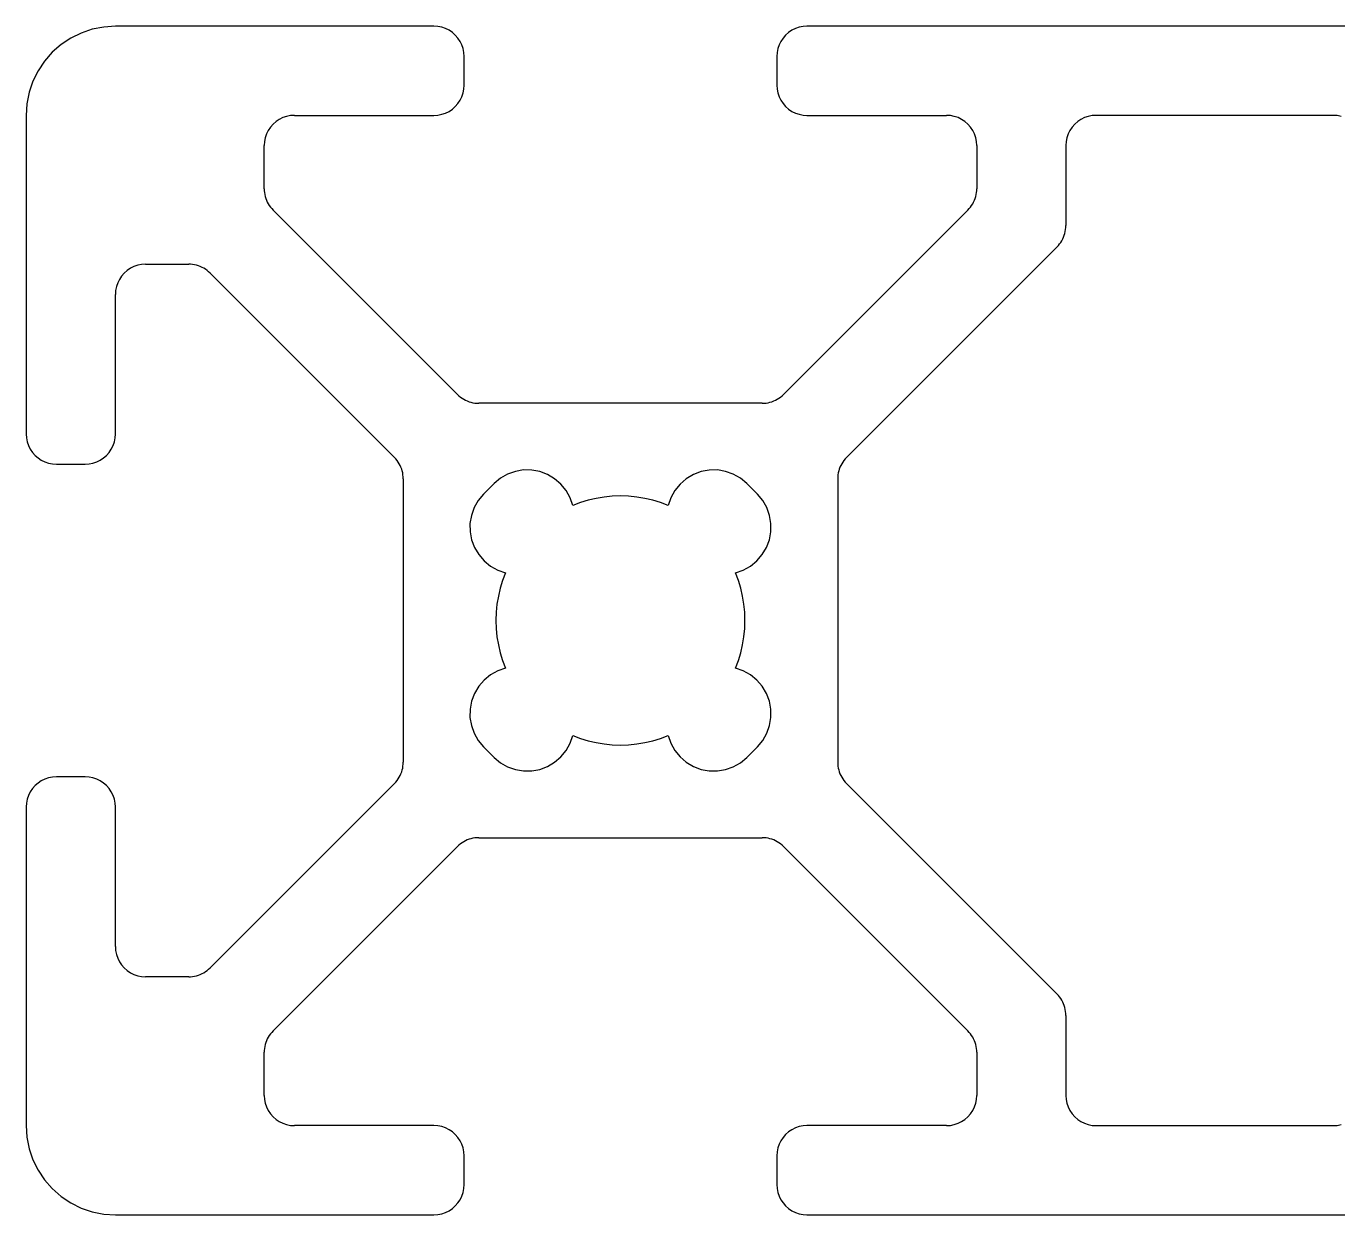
# Model space of a CAD drawing. Header units: millimetres. Extents: x 278 to 1158, y 380 to 680.
# Drawn here: x 1018.04 to 1040.11, y 633.33 to 653.33 of the extents above; entities that cross this region are included whole.
import ezdxf

# ---------------------------------------------------------------- set-up
doc = ezdxf.new("R2010")
doc.units = ezdxf.units.MM
doc.layers.add('paliglinija', color=3, linetype='Continuous')

# ---------------------------------------------------------------- blocks, each defined once
blk = doc.blocks.new('20x40')
for p, q in [((890.911, 644.929), (890.735, 644.842)), ((891.097, 644.992), (890.911, 644.929)), ((891.289, 645.03), (891.097, 644.992)), ((891.485, 645.043), (891.289, 645.03)), ((896.847, 645.043), (891.485, 645.043)), ((896.913, 645.039), (896.847, 645.043)), ((896.978, 645.026), (896.913, 645.039)), ((897.041, 645.005), (896.978, 645.026)), ((897.101, 644.975), (897.041, 645.005)), ((897.156, 644.938), (897.101, 644.975)), ((897.206, 644.894), (897.156, 644.938)), ((897.25, 644.845), (897.206, 644.894)), ((902.764, 644.894), (902.72, 644.845)), ((902.814, 644.938), (902.764, 644.894)), ((902.869, 644.975), (902.814, 644.938)), ((902.928, 645.005), (902.869, 644.975)), ((902.991, 645.026), (902.928, 645.005)), ((903.057, 645.039), (902.991, 645.026)), ((903.123, 645.043), (903.057, 645.039)), ((916.847, 645.043), (903.123, 645.043)), ((890.572, 644.733), (890.424, 644.604)), ((890.735, 644.842), (890.572, 644.733)), ((897.287, 644.789), (897.25, 644.845)), ((897.316, 644.73), (897.287, 644.789)), ((897.338, 644.667), (897.316, 644.73)), ((902.654, 644.73), (902.632, 644.667)), ((902.683, 644.789), (902.654, 644.73)), ((902.72, 644.845), (902.683, 644.789)), ((890.295, 644.456), (890.186, 644.293)), ((890.424, 644.604), (890.295, 644.456)), ((897.35, 644.602), (897.338, 644.667)), ((897.355, 644.535), (897.35, 644.602)), ((897.355, 644.051), (897.355, 644.535)), ((902.619, 644.602), (902.615, 644.535)), ((902.615, 644.535), (902.615, 644.051)), ((902.632, 644.667), (902.619, 644.602)), ((890.186, 644.293), (890.099, 644.117)), ((890.099, 644.117), (890.036, 643.931)), ((897.35, 643.985), (897.355, 644.051)), ((902.615, 644.051), (902.619, 643.985)), ((890.036, 643.931), (889.998, 643.739)), ((897.25, 643.742), (897.287, 643.797)), ((897.287, 643.797), (897.316, 643.857)), ((897.316, 643.857), (897.338, 643.92)), ((897.338, 643.92), (897.35, 643.985)), ((902.619, 643.985), (902.632, 643.92)), ((902.632, 643.92), (902.654, 643.857)), ((902.654, 643.857), (902.683, 643.797)), ((902.683, 643.797), (902.72, 643.742)), ((889.998, 643.739), (889.985, 643.543)), ((896.978, 643.561), (897.041, 643.582)), ((897.041, 643.582), (897.101, 643.611)), ((897.101, 643.611), (897.156, 643.648)), ((897.156, 643.648), (897.206, 643.692)), ((897.206, 643.692), (897.25, 643.742)), ((902.72, 643.742), (902.764, 643.692)), ((902.764, 643.692), (902.814, 643.648)), ((902.814, 643.648), (902.869, 643.611)), ((902.869, 643.611), (902.928, 643.582)), ((902.928, 643.582), (902.991, 643.561)), ((889.985, 643.543), (889.985, 638.181)), ((894.139, 643.394), (894.095, 643.345)), ((894.189, 643.438), (894.139, 643.394)), ((894.244, 643.475), (894.189, 643.438)), ((894.303, 643.505), (894.244, 643.475)), ((894.366, 643.526), (894.303, 643.505)), ((894.432, 643.539), (894.366, 643.526)), ((894.498, 643.543), (894.432, 643.539)), ((894.498, 643.543), (896.847, 643.543)), ((896.847, 643.543), (896.913, 643.548)), ((896.913, 643.548), (896.978, 643.561)), ((902.991, 643.561), (903.057, 643.548)), ((903.057, 643.548), (903.123, 643.543)), ((903.123, 643.543), (905.472, 643.543)), ((905.538, 643.539), (905.472, 643.543)), ((905.603, 643.526), (905.538, 643.539)), ((905.666, 643.505), (905.603, 643.526)), ((905.726, 643.475), (905.666, 643.505)), ((905.781, 643.438), (905.726, 643.475)), ((905.831, 643.394), (905.781, 643.438)), ((905.875, 643.345), (905.831, 643.394)), ((907.629, 643.394), (907.585, 643.345)), ((907.679, 643.438), (907.629, 643.394)), ((907.734, 643.475), (907.679, 643.438)), ((907.793, 643.505), (907.734, 643.475)), ((907.856, 643.526), (907.793, 643.505)), ((907.922, 643.539), (907.856, 643.526)), ((907.988, 643.543), (907.922, 643.539)), ((911.982, 643.543), (907.988, 643.543)), ((912.048, 643.539), (911.982, 643.543)), ((912.113, 643.526), (912.048, 643.539)), ((894.007, 643.167), (893.994, 643.102)), ((894.029, 643.23), (894.007, 643.167)), ((894.058, 643.289), (894.029, 643.23)), ((894.095, 643.345), (894.058, 643.289)), ((905.912, 643.289), (905.875, 643.345)), ((905.941, 643.23), (905.912, 643.289)), ((905.963, 643.167), (905.941, 643.23)), ((905.975, 643.102), (905.963, 643.167)), ((907.497, 643.167), (907.484, 643.102)), ((907.519, 643.23), (907.497, 643.167)), ((907.548, 643.289), (907.519, 643.23)), ((907.585, 643.345), (907.548, 643.289)), ((893.994, 643.102), (893.99, 643.035)), ((893.99, 642.309), (893.99, 643.035)), ((905.98, 643.035), (905.975, 643.102)), ((905.98, 643.035), (905.98, 642.309)), ((907.484, 643.102), (907.48, 643.035)), ((907.48, 643.035), (907.48, 641.688)), ((893.99, 642.309), (893.991, 642.276)), ((893.991, 642.276), (893.994, 642.243)), ((893.994, 642.243), (894, 642.21)), ((905.97, 642.21), (905.975, 642.243)), ((905.975, 642.243), (905.979, 642.276)), ((905.979, 642.276), (905.98, 642.309)), ((894, 642.21), (894.007, 642.178)), ((894.007, 642.178), (894.017, 642.146)), ((894.017, 642.146), (894.029, 642.115)), ((894.029, 642.115), (894.042, 642.085)), ((894.042, 642.085), (894.058, 642.055)), ((894.058, 642.055), (894.075, 642.027)), ((894.075, 642.027), (894.095, 642)), ((905.875, 642), (905.894, 642.027)), ((905.894, 642.027), (905.912, 642.055)), ((905.912, 642.055), (905.927, 642.085)), ((905.927, 642.085), (905.941, 642.115)), ((905.941, 642.115), (905.953, 642.146)), ((905.953, 642.146), (905.963, 642.178)), ((905.963, 642.178), (905.97, 642.21)), ((894.095, 642), (894.116, 641.974)), ((894.116, 641.974), (894.139, 641.95)), ((897.242, 638.847), (894.139, 641.95)), ((905.831, 641.95), (902.728, 638.847)), ((905.831, 641.95), (905.854, 641.974)), ((905.854, 641.974), (905.875, 642)), ((907.463, 641.557), (907.47, 641.589)), ((907.47, 641.589), (907.475, 641.622)), ((907.475, 641.622), (907.479, 641.655)), ((907.479, 641.655), (907.48, 641.688)), ((907.354, 641.353), (907.375, 641.379)), ((907.375, 641.379), (907.394, 641.406)), ((907.394, 641.406), (907.412, 641.434)), ((907.412, 641.434), (907.427, 641.463)), ((907.427, 641.463), (907.441, 641.494)), ((907.441, 641.494), (907.453, 641.525)), ((907.453, 641.525), (907.463, 641.557)), ((907.331, 641.329), (903.789, 637.786)), ((907.331, 641.329), (907.354, 641.353)), ((891.684, 640.933), (891.634, 640.889)), ((891.739, 640.97), (891.684, 640.933)), ((891.798, 641), (891.739, 640.97)), ((891.861, 641.021), (891.798, 641)), ((891.927, 641.034), (891.861, 641.021)), ((891.993, 641.038), (891.927, 641.034)), ((891.993, 641.038), (892.719, 641.038)), ((892.752, 641.037), (892.719, 641.038)), ((892.785, 641.034), (892.752, 641.037)), ((892.818, 641.029), (892.785, 641.034)), ((892.85, 641.021), (892.818, 641.029)), ((892.882, 641.011), (892.85, 641.021)), ((892.913, 641), (892.882, 641.011)), ((892.943, 640.986), (892.913, 641)), ((892.973, 640.97), (892.943, 640.986)), ((893.001, 640.953), (892.973, 640.97)), ((893.028, 640.933), (893.001, 640.953)), ((893.054, 640.912), (893.028, 640.933)), ((891.524, 640.725), (891.502, 640.662)), ((891.553, 640.784), (891.524, 640.725)), ((891.59, 640.84), (891.553, 640.784)), ((891.634, 640.889), (891.59, 640.84)), ((893.078, 640.889), (893.054, 640.912)), ((893.078, 640.889), (896.181, 637.786)), ((891.489, 640.597), (891.485, 640.53)), ((891.485, 638.181), (891.485, 640.53)), ((891.502, 640.662), (891.489, 640.597)), ((897.242, 638.847), (897.266, 638.824)), ((897.266, 638.824), (897.292, 638.803)), ((897.292, 638.803), (897.319, 638.784)), ((897.319, 638.784), (897.347, 638.766)), ((897.347, 638.766), (897.376, 638.751)), ((897.376, 638.751), (897.407, 638.737)), ((897.407, 638.737), (897.438, 638.725)), ((897.438, 638.725), (897.469, 638.716)), ((897.469, 638.716), (897.502, 638.708)), ((902.468, 638.708), (902.5, 638.716)), ((902.5, 638.716), (902.532, 638.725)), ((902.532, 638.725), (902.563, 638.737)), ((902.563, 638.737), (902.593, 638.751)), ((902.593, 638.751), (902.623, 638.766)), ((902.623, 638.766), (902.651, 638.784)), ((902.651, 638.784), (902.678, 638.803)), ((902.678, 638.803), (902.704, 638.824)), ((902.704, 638.824), (902.728, 638.847)), ((897.502, 638.708), (897.535, 638.703)), ((897.535, 638.703), (897.568, 638.699)), ((897.568, 638.699), (897.601, 638.698)), ((902.369, 638.698), (897.601, 638.698)), ((902.369, 638.698), (902.402, 638.699)), ((902.402, 638.699), (902.435, 638.703)), ((902.435, 638.703), (902.468, 638.708)), ((889.985, 638.181), (889.989, 638.115)), ((889.989, 638.115), (890.002, 638.05)), ((890.002, 638.05), (890.024, 637.987)), ((891.446, 637.987), (891.468, 638.05)), ((891.468, 638.05), (891.48, 638.115)), ((891.48, 638.115), (891.485, 638.181)), ((890.024, 637.987), (890.053, 637.927)), ((890.053, 637.927), (890.09, 637.872)), ((890.09, 637.872), (890.134, 637.822)), ((891.336, 637.822), (891.38, 637.872)), ((891.38, 637.872), (891.417, 637.927)), ((891.417, 637.927), (891.446, 637.987)), ((890.134, 637.822), (890.184, 637.778)), ((890.184, 637.778), (890.239, 637.741)), ((890.239, 637.741), (890.298, 637.712)), ((890.298, 637.712), (890.361, 637.691)), ((890.361, 637.691), (890.427, 637.678)), ((890.427, 637.678), (890.493, 637.673)), ((890.493, 637.673), (890.977, 637.673)), ((890.977, 637.673), (891.043, 637.678)), ((891.043, 637.678), (891.108, 637.691)), ((891.108, 637.691), (891.171, 637.712)), ((891.171, 637.712), (891.231, 637.741)), ((891.231, 637.741), (891.286, 637.778)), ((891.286, 637.778), (891.336, 637.822)), ((896.204, 637.762), (896.181, 637.786)), ((896.225, 637.736), (896.204, 637.762)), ((896.244, 637.709), (896.225, 637.736)), ((896.262, 637.681), (896.244, 637.709)), ((896.277, 637.652), (896.262, 637.681)), ((896.291, 637.622), (896.277, 637.652)), ((896.303, 637.59), (896.291, 637.622)), ((903.679, 637.622), (903.667, 637.59)), ((903.692, 637.652), (903.679, 637.622)), ((903.708, 637.681), (903.692, 637.652)), ((903.725, 637.709), (903.708, 637.681)), ((903.745, 637.736), (903.725, 637.709)), ((903.766, 637.762), (903.745, 637.736)), ((903.789, 637.786), (903.766, 637.762)), ((896.313, 637.559), (896.303, 637.59)), ((896.32, 637.526), (896.313, 637.559)), ((896.325, 637.493), (896.32, 637.526)), ((896.329, 637.46), (896.325, 637.493)), ((896.33, 637.427), (896.329, 637.46)), ((896.33, 637.427), (896.33, 632.659)), ((897.966, 637.437), (897.86, 637.348)), ((898.086, 637.506), (897.966, 637.437)), ((898.217, 637.553), (898.086, 637.506)), ((898.354, 637.576), (898.217, 637.553)), ((898.492, 637.575), (898.354, 637.576)), ((898.628, 637.549), (898.492, 637.575)), ((898.758, 637.5), (898.628, 637.549)), ((898.877, 637.429), (898.758, 637.5)), ((898.982, 637.339), (898.877, 637.429)), ((901.093, 637.429), (900.988, 637.339)), ((901.212, 637.5), (901.093, 637.429)), ((901.341, 637.549), (901.212, 637.5)), ((901.478, 637.575), (901.341, 637.549)), ((901.616, 637.576), (901.478, 637.575)), ((901.753, 637.553), (901.616, 637.576)), ((901.883, 637.506), (901.753, 637.553)), ((902.003, 637.437), (901.883, 637.506)), ((902.11, 637.348), (902.003, 637.437)), ((903.641, 637.46), (903.64, 637.427)), ((903.64, 637.427), (903.64, 632.659)), ((903.644, 637.493), (903.641, 637.46)), ((903.65, 637.526), (903.644, 637.493)), ((903.657, 637.559), (903.65, 637.526)), ((903.667, 637.59), (903.657, 637.559)), ((897.68, 637.168), (897.591, 637.062)), ((897.86, 637.348), (897.68, 637.168)), ((899.069, 637.231), (898.982, 637.339)), ((899.136, 637.11), (899.069, 637.231)), ((900.901, 637.231), (900.834, 637.11)), ((900.988, 637.339), (900.901, 637.231)), ((902.289, 637.168), (902.11, 637.348)), ((902.378, 637.062), (902.289, 637.168)), ((897.591, 637.062), (897.522, 636.942)), ((899.181, 636.978), (899.136, 637.11)), ((899.31, 637.027), (899.181, 636.978)), ((899.441, 637.067), (899.31, 637.027)), ((899.575, 637.098), (899.441, 637.067)), ((899.711, 637.121), (899.575, 637.098)), ((899.847, 637.134), (899.711, 637.121)), ((899.985, 637.139), (899.847, 637.134)), ((900.122, 637.134), (899.985, 637.139)), ((900.259, 637.121), (900.122, 637.134)), ((900.395, 637.098), (900.259, 637.121)), ((900.529, 637.067), (900.395, 637.098)), ((900.66, 637.027), (900.529, 637.067)), ((900.789, 636.978), (900.66, 637.027)), ((900.834, 637.11), (900.789, 636.978)), ((902.447, 636.942), (902.378, 637.062)), ((897.476, 636.811), (897.452, 636.675)), ((897.522, 636.942), (897.476, 636.811)), ((902.494, 636.811), (902.447, 636.942)), ((902.517, 636.675), (902.494, 636.811)), ((897.452, 636.675), (897.453, 636.536)), ((897.453, 636.536), (897.479, 636.4)), ((902.491, 636.4), (902.516, 636.536)), ((902.516, 636.536), (902.517, 636.675)), ((897.479, 636.4), (897.528, 636.27)), ((902.442, 636.27), (902.491, 636.4)), ((897.528, 636.27), (897.599, 636.151)), ((897.599, 636.151), (897.689, 636.046)), ((902.28, 636.046), (902.371, 636.151)), ((902.371, 636.151), (902.442, 636.27)), ((897.689, 636.046), (897.797, 635.959)), ((897.797, 635.959), (897.919, 635.892)), ((897.919, 635.892), (898.05, 635.847)), ((898.05, 635.847), (898.001, 635.719)), ((901.92, 635.847), (902.051, 635.892)), ((901.969, 635.719), (901.92, 635.847)), ((902.051, 635.892), (902.173, 635.959)), ((902.173, 635.959), (902.28, 636.046)), ((898.001, 635.719), (897.961, 635.587)), ((902.009, 635.587), (901.969, 635.719)), ((897.93, 635.453), (897.907, 635.318)), ((897.961, 635.587), (897.93, 635.453)), ((902.04, 635.453), (902.009, 635.587)), ((902.062, 635.318), (902.04, 635.453)), ((897.894, 635.181), (897.889, 635.043)), ((897.907, 635.318), (897.894, 635.181)), ((902.076, 635.181), (902.062, 635.318)), ((902.08, 635.043), (902.076, 635.181)), ((897.889, 635.043), (897.894, 634.906)), ((902.076, 634.906), (902.08, 635.043)), ((897.894, 634.906), (897.907, 634.769)), ((897.907, 634.769), (897.93, 634.633)), ((902.04, 634.633), (902.062, 634.769)), ((902.062, 634.769), (902.076, 634.906)), ((897.93, 634.633), (897.961, 634.499)), ((902.009, 634.499), (902.04, 634.633)), ((897.961, 634.499), (898.001, 634.368)), ((898.001, 634.368), (898.05, 634.239)), ((901.92, 634.239), (901.969, 634.368)), ((901.969, 634.368), (902.009, 634.499)), ((897.797, 634.128), (897.689, 634.04)), ((897.919, 634.195), (897.797, 634.128)), ((898.05, 634.239), (897.919, 634.195)), ((902.051, 634.195), (901.92, 634.239)), ((902.173, 634.128), (902.051, 634.195)), ((902.28, 634.04), (902.173, 634.128)), ((897.599, 633.936), (897.528, 633.816)), ((897.689, 634.04), (897.599, 633.936)), ((902.371, 633.936), (902.28, 634.04)), ((902.442, 633.816), (902.371, 633.936)), ((897.479, 633.687), (897.453, 633.551)), ((897.528, 633.816), (897.479, 633.687)), ((902.491, 633.687), (902.442, 633.816)), ((902.516, 633.551), (902.491, 633.687)), ((897.453, 633.551), (897.452, 633.412)), ((902.517, 633.412), (902.516, 633.551)), ((897.452, 633.412), (897.476, 633.275)), ((897.476, 633.275), (897.522, 633.145)), ((902.447, 633.145), (902.494, 633.275)), ((902.494, 633.275), (902.517, 633.412)), ((897.522, 633.145), (897.591, 633.025)), ((897.591, 633.025), (897.68, 632.918)), ((899.069, 632.856), (899.136, 632.977)), ((899.136, 632.977), (899.181, 633.108)), ((899.181, 633.108), (899.31, 633.06)), ((899.31, 633.06), (899.441, 633.02)), ((899.441, 633.02), (899.575, 632.988)), ((899.575, 632.988), (899.711, 632.966)), ((900.259, 632.966), (900.395, 632.988)), ((900.395, 632.988), (900.529, 633.02)), ((900.529, 633.02), (900.66, 633.06)), ((900.66, 633.06), (900.789, 633.108)), ((900.789, 633.108), (900.834, 632.977)), ((900.834, 632.977), (900.901, 632.856)), ((902.289, 632.918), (902.378, 633.025)), ((902.378, 633.025), (902.447, 633.145)), ((897.68, 632.918), (897.86, 632.739)), ((898.982, 632.748), (899.069, 632.856)), ((899.711, 632.966), (899.847, 632.952)), ((899.847, 632.952), (899.985, 632.948)), ((899.985, 632.948), (900.122, 632.952)), ((900.122, 632.952), (900.259, 632.966)), ((900.901, 632.856), (900.988, 632.748)), ((902.11, 632.739), (902.289, 632.918)), ((896.313, 632.528), (896.32, 632.56)), ((896.32, 632.56), (896.325, 632.593)), ((896.325, 632.593), (896.329, 632.626)), ((896.329, 632.626), (896.33, 632.659)), ((897.86, 632.739), (897.966, 632.65)), ((897.966, 632.65), (898.086, 632.581)), ((898.086, 632.581), (898.217, 632.534)), ((898.217, 632.534), (898.354, 632.511)), ((898.492, 632.512), (898.628, 632.537)), ((898.628, 632.537), (898.758, 632.586)), ((898.758, 632.586), (898.877, 632.657)), ((898.877, 632.657), (898.982, 632.748)), ((900.988, 632.748), (901.093, 632.657)), ((901.093, 632.657), (901.212, 632.586)), ((901.212, 632.586), (901.341, 632.537)), ((901.341, 632.537), (901.478, 632.512)), ((901.616, 632.511), (901.753, 632.534)), ((901.753, 632.534), (901.883, 632.581)), ((901.883, 632.581), (902.003, 632.65)), ((902.003, 632.65), (902.11, 632.739)), ((903.64, 632.659), (903.641, 632.626)), ((903.641, 632.626), (903.644, 632.593)), ((903.644, 632.593), (903.65, 632.56)), ((903.65, 632.56), (903.657, 632.528)), ((890.239, 632.345), (890.184, 632.308)), ((890.298, 632.375), (890.239, 632.345)), ((890.361, 632.396), (890.298, 632.375)), ((890.427, 632.409), (890.361, 632.396)), ((890.493, 632.413), (890.427, 632.409)), ((890.977, 632.413), (890.493, 632.413)), ((891.043, 632.409), (890.977, 632.413)), ((891.108, 632.396), (891.043, 632.409)), ((891.171, 632.375), (891.108, 632.396)), ((891.231, 632.345), (891.171, 632.375)), ((891.286, 632.308), (891.231, 632.345)), ((896.181, 632.3), (896.204, 632.324)), ((896.204, 632.324), (896.225, 632.35)), ((896.225, 632.35), (896.244, 632.377)), ((896.244, 632.377), (896.262, 632.405)), ((896.262, 632.405), (896.277, 632.435)), ((896.277, 632.435), (896.291, 632.465)), ((896.291, 632.465), (896.303, 632.496)), ((896.303, 632.496), (896.313, 632.528)), ((898.354, 632.511), (898.492, 632.512)), ((901.478, 632.512), (901.616, 632.511)), ((903.657, 632.528), (903.667, 632.496)), ((903.667, 632.496), (903.679, 632.465)), ((903.679, 632.465), (903.692, 632.435)), ((903.692, 632.435), (903.708, 632.405)), ((903.708, 632.405), (903.725, 632.377)), ((903.725, 632.377), (903.745, 632.35)), ((903.745, 632.35), (903.766, 632.324)), ((903.766, 632.324), (903.789, 632.3)), ((890.024, 632.1), (890.002, 632.037)), ((890.053, 632.159), (890.024, 632.1)), ((890.09, 632.215), (890.053, 632.159)), ((890.134, 632.264), (890.09, 632.215)), ((890.184, 632.308), (890.134, 632.264)), ((891.336, 632.264), (891.286, 632.308)), ((891.38, 632.215), (891.336, 632.264)), ((891.417, 632.159), (891.38, 632.215)), ((891.446, 632.1), (891.417, 632.159)), ((891.468, 632.037), (891.446, 632.1)), ((896.181, 632.3), (893.078, 629.197)), ((903.789, 632.3), (907.331, 628.758)), ((889.989, 631.972), (889.985, 631.905)), ((889.985, 631.905), (889.985, 626.543)), ((890.002, 632.037), (889.989, 631.972)), ((891.48, 631.972), (891.468, 632.037)), ((891.485, 631.905), (891.48, 631.972)), ((891.485, 629.556), (891.485, 631.905)), ((894.139, 628.136), (897.242, 631.239)), ((897.266, 631.262), (897.242, 631.239)), ((897.292, 631.283), (897.266, 631.262)), ((897.319, 631.303), (897.292, 631.283)), ((897.347, 631.32), (897.319, 631.303)), ((897.376, 631.336), (897.347, 631.32)), ((897.407, 631.35), (897.376, 631.336)), ((897.438, 631.361), (897.407, 631.35)), ((897.469, 631.371), (897.438, 631.361)), ((897.502, 631.379), (897.469, 631.371)), ((897.535, 631.384), (897.502, 631.379)), ((897.568, 631.387), (897.535, 631.384)), ((897.601, 631.388), (897.568, 631.387)), ((897.601, 631.388), (902.369, 631.388)), ((902.402, 631.387), (902.369, 631.388)), ((902.435, 631.384), (902.402, 631.387)), ((902.468, 631.379), (902.435, 631.384)), ((902.5, 631.371), (902.468, 631.379)), ((902.532, 631.361), (902.5, 631.371)), ((902.563, 631.35), (902.532, 631.361)), ((902.593, 631.336), (902.563, 631.35)), ((902.623, 631.32), (902.593, 631.336)), ((902.651, 631.303), (902.623, 631.32)), ((902.678, 631.283), (902.651, 631.303)), ((902.704, 631.262), (902.678, 631.283)), ((902.728, 631.239), (902.704, 631.262)), ((902.728, 631.239), (905.831, 628.136)), ((891.485, 629.556), (891.489, 629.49)), ((891.489, 629.49), (891.502, 629.425)), ((891.502, 629.425), (891.524, 629.362)), ((891.524, 629.362), (891.553, 629.302)), ((891.553, 629.302), (891.59, 629.247)), ((891.59, 629.247), (891.634, 629.197)), ((891.634, 629.197), (891.684, 629.153)), ((891.684, 629.153), (891.739, 629.116)), ((891.739, 629.116), (891.798, 629.087)), ((891.798, 629.087), (891.861, 629.066)), ((891.861, 629.066), (891.927, 629.053)), ((891.927, 629.053), (891.993, 629.048)), ((892.719, 629.048), (891.993, 629.048)), ((892.719, 629.048), (892.752, 629.049)), ((892.752, 629.049), (892.785, 629.053)), ((892.785, 629.053), (892.818, 629.058)), ((892.818, 629.058), (892.85, 629.066)), ((892.85, 629.066), (892.882, 629.075)), ((892.882, 629.075), (892.913, 629.087)), ((892.913, 629.087), (892.943, 629.101)), ((892.943, 629.101), (892.973, 629.116)), ((892.973, 629.116), (893.001, 629.134)), ((893.001, 629.134), (893.028, 629.153)), ((893.028, 629.153), (893.054, 629.174)), ((893.054, 629.174), (893.078, 629.197)), ((907.354, 628.733), (907.331, 628.758)), ((907.375, 628.708), (907.354, 628.733)), ((907.394, 628.681), (907.375, 628.708)), ((907.412, 628.653), (907.394, 628.681)), ((907.427, 628.623), (907.412, 628.653)), ((907.441, 628.593), (907.427, 628.623)), ((907.453, 628.562), (907.441, 628.593)), ((907.463, 628.53), (907.453, 628.562)), ((907.47, 628.498), (907.463, 628.53)), ((907.475, 628.465), (907.47, 628.498)), ((907.479, 628.432), (907.475, 628.465)), ((907.48, 628.399), (907.479, 628.432)), ((907.48, 628.399), (907.48, 627.051)), ((894.139, 628.136), (894.116, 628.112)), ((905.854, 628.112), (905.831, 628.136)), ((894.007, 627.909), (894, 627.876)), ((894.017, 627.94), (894.007, 627.909)), ((894.029, 627.972), (894.017, 627.94)), ((894.042, 628.002), (894.029, 627.972)), ((894.058, 628.031), (894.042, 628.002)), ((894.075, 628.059), (894.058, 628.031)), ((894.095, 628.086), (894.075, 628.059)), ((894.116, 628.112), (894.095, 628.086)), ((905.875, 628.086), (905.854, 628.112)), ((905.894, 628.059), (905.875, 628.086)), ((905.912, 628.031), (905.894, 628.059)), ((905.927, 628.002), (905.912, 628.031)), ((905.941, 627.972), (905.927, 628.002)), ((905.953, 627.94), (905.941, 627.972)), ((905.963, 627.909), (905.953, 627.94)), ((905.97, 627.876), (905.963, 627.909)), ((893.991, 627.81), (893.99, 627.777)), ((893.99, 627.051), (893.99, 627.777)), ((893.994, 627.843), (893.991, 627.81)), ((894, 627.876), (893.994, 627.843)), ((905.975, 627.843), (905.97, 627.876)), ((905.979, 627.81), (905.975, 627.843)), ((905.98, 627.777), (905.979, 627.81)), ((905.98, 627.777), (905.98, 627.051)), ((893.99, 627.051), (893.994, 626.985)), ((905.975, 626.985), (905.98, 627.051)), ((907.48, 627.051), (907.484, 626.985)), ((893.994, 626.985), (894.007, 626.92)), ((894.007, 626.92), (894.029, 626.857)), ((894.029, 626.857), (894.058, 626.797)), ((894.058, 626.797), (894.095, 626.742)), ((905.875, 626.742), (905.912, 626.797)), ((905.912, 626.797), (905.941, 626.857)), ((905.941, 626.857), (905.963, 626.92)), ((905.963, 626.92), (905.975, 626.985)), ((907.484, 626.985), (907.497, 626.92)), ((907.497, 626.92), (907.519, 626.857)), ((907.519, 626.857), (907.548, 626.797)), ((907.548, 626.797), (907.585, 626.742)), ((894.095, 626.742), (894.139, 626.692)), ((894.139, 626.692), (894.189, 626.648)), ((894.189, 626.648), (894.244, 626.611)), ((894.244, 626.611), (894.303, 626.582)), ((894.303, 626.582), (894.366, 626.561)), ((905.603, 626.561), (905.666, 626.582)), ((905.666, 626.582), (905.726, 626.611)), ((905.726, 626.611), (905.781, 626.648)), ((905.781, 626.648), (905.831, 626.692)), ((905.831, 626.692), (905.875, 626.742)), ((907.585, 626.742), (907.629, 626.692)), ((907.629, 626.692), (907.679, 626.648)), ((907.679, 626.648), (907.734, 626.611)), ((907.734, 626.611), (907.793, 626.582)), ((907.793, 626.582), (907.856, 626.561)), ((889.985, 626.543), (889.998, 626.347)), ((894.366, 626.561), (894.432, 626.548)), ((894.432, 626.548), (894.498, 626.543)), ((896.847, 626.543), (894.498, 626.543)), ((896.913, 626.539), (896.847, 626.543)), ((896.978, 626.526), (896.913, 626.539)), ((897.041, 626.505), (896.978, 626.526)), ((897.101, 626.475), (897.041, 626.505)), ((897.156, 626.438), (897.101, 626.475)), ((897.206, 626.394), (897.156, 626.438)), ((897.25, 626.345), (897.206, 626.394)), ((902.764, 626.394), (902.72, 626.345)), ((902.814, 626.438), (902.764, 626.394)), ((902.869, 626.475), (902.814, 626.438)), ((902.928, 626.505), (902.869, 626.475)), ((902.991, 626.526), (902.928, 626.505)), ((903.057, 626.539), (902.991, 626.526)), ((903.123, 626.543), (903.057, 626.539)), ((905.472, 626.543), (903.123, 626.543)), ((905.472, 626.543), (905.538, 626.548)), ((905.538, 626.548), (905.603, 626.561)), ((907.856, 626.561), (907.922, 626.548)), ((907.922, 626.548), (907.988, 626.543)), ((907.988, 626.543), (911.982, 626.543)), ((911.982, 626.543), (912.048, 626.548)), ((912.048, 626.548), (912.113, 626.561)), ((889.998, 626.347), (890.036, 626.155)), ((890.036, 626.155), (890.099, 625.969)), ((897.287, 626.289), (897.25, 626.345)), ((897.316, 626.23), (897.287, 626.289)), ((897.338, 626.167), (897.316, 626.23)), ((897.35, 626.102), (897.338, 626.167)), ((902.632, 626.167), (902.619, 626.102)), ((902.654, 626.23), (902.632, 626.167)), ((902.683, 626.289), (902.654, 626.23)), ((902.72, 626.345), (902.683, 626.289)), ((890.099, 625.969), (890.186, 625.793)), ((897.355, 626.035), (897.35, 626.102)), ((897.355, 625.551), (897.355, 626.035)), ((902.619, 626.102), (902.615, 626.035)), ((902.615, 626.035), (902.615, 625.551)), ((890.186, 625.793), (890.295, 625.63)), ((890.295, 625.63), (890.424, 625.483)), ((890.424, 625.483), (890.572, 625.353)), ((897.338, 625.42), (897.35, 625.485)), ((897.35, 625.485), (897.355, 625.551)), ((902.615, 625.551), (902.619, 625.485)), ((902.619, 625.485), (902.632, 625.42)), ((890.572, 625.353), (890.735, 625.244)), ((897.25, 625.242), (897.287, 625.297)), ((897.287, 625.297), (897.316, 625.357)), ((897.316, 625.357), (897.338, 625.42)), ((902.632, 625.42), (902.654, 625.357)), ((902.654, 625.357), (902.683, 625.297)), ((902.683, 625.297), (902.72, 625.242)), ((890.735, 625.244), (890.911, 625.157)), ((890.911, 625.157), (891.097, 625.094)), ((891.097, 625.094), (891.289, 625.056)), ((891.289, 625.056), (891.485, 625.043)), ((891.485, 625.043), (896.847, 625.043)), ((896.847, 625.043), (896.913, 625.048)), ((896.913, 625.048), (896.978, 625.061)), ((896.978, 625.061), (897.041, 625.082)), ((897.041, 625.082), (897.101, 625.111)), ((897.101, 625.111), (897.156, 625.148)), ((897.156, 625.148), (897.206, 625.192)), ((897.206, 625.192), (897.25, 625.242)), ((902.72, 625.242), (902.764, 625.192)), ((902.764, 625.192), (902.814, 625.148)), ((902.814, 625.148), (902.869, 625.111)), ((902.869, 625.111), (902.928, 625.082)), ((902.928, 625.082), (902.991, 625.061)), ((902.991, 625.061), (903.057, 625.048)), ((903.057, 625.048), (903.123, 625.043)), ((903.123, 625.043), (916.847, 625.043))]:
    blk.add_line(p, q)

msp = doc.modelspace()

# ---------------------------------------------------------------- block references
at = {"layer": 'paliglinija'}
msp.add_blockref('20x40', (128.056, 8.284), dxfattribs=at)

doc.saveas('drawing.dxf')
